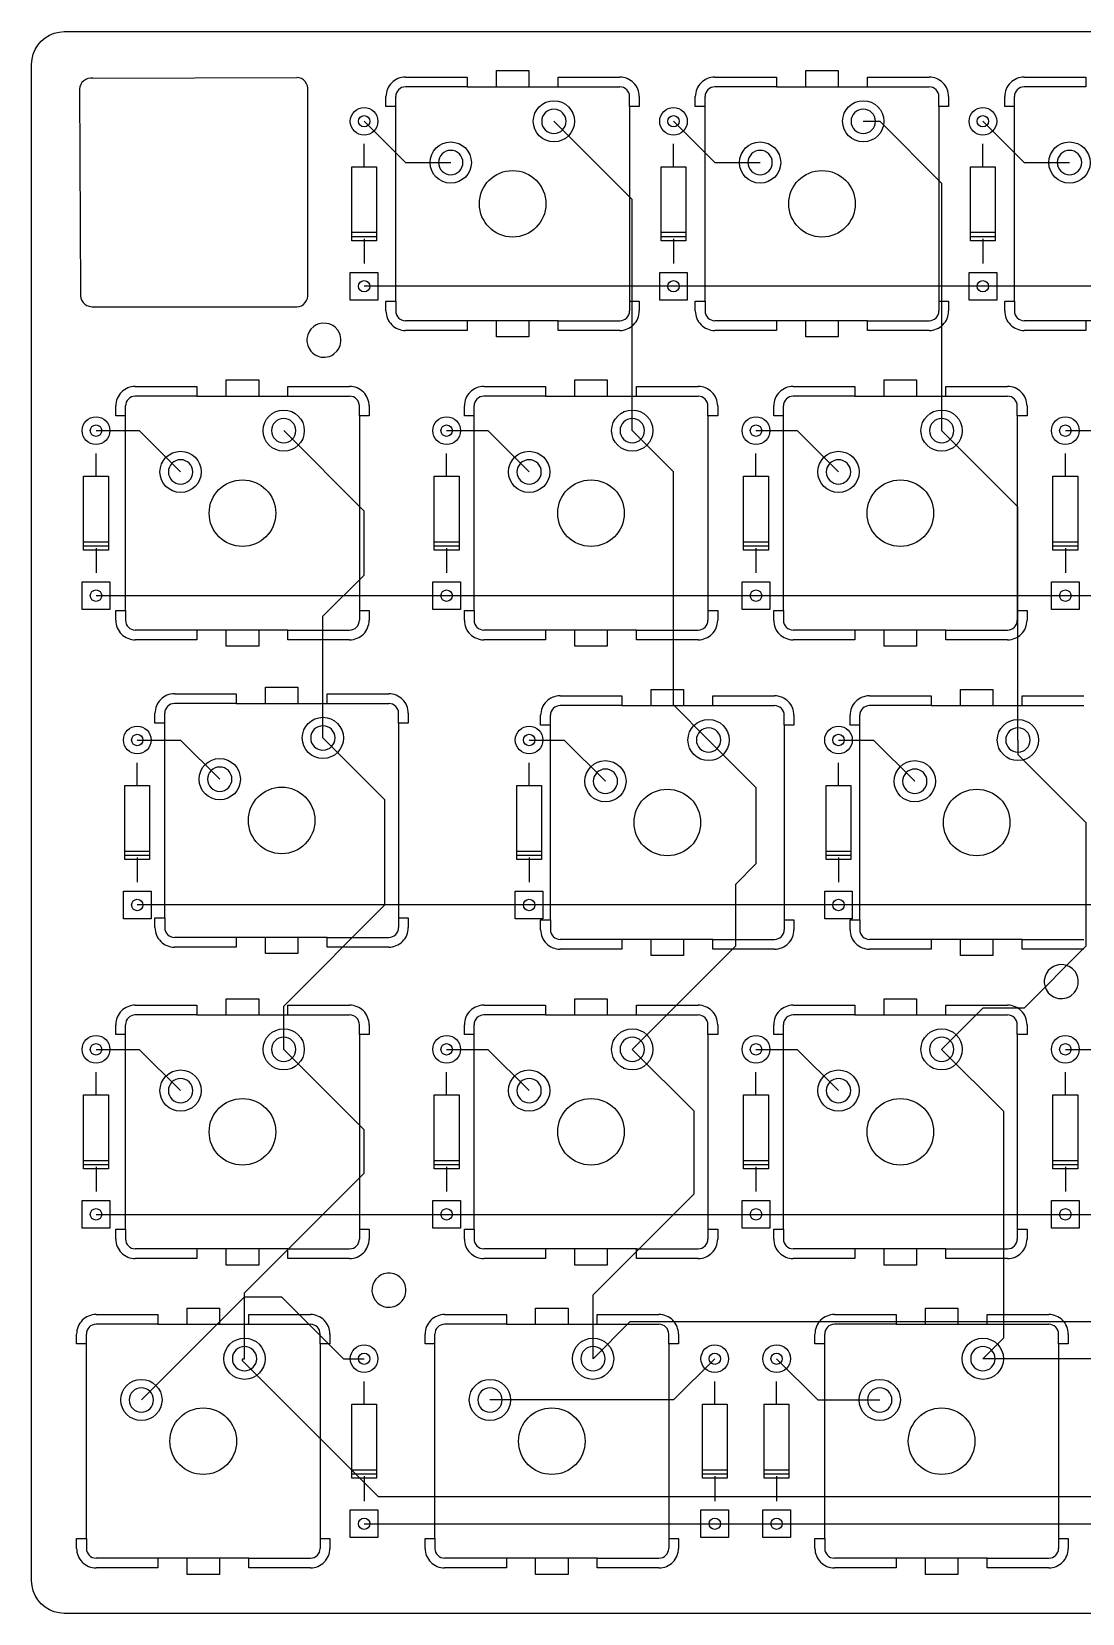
# Model space of a CAD drawing. Header units: millimetres. Extents: x 1 to 275, y 1 to 98.
# Drawn here: x 1.1 to 65.8, y 0.8 to 98.2 of the extents above; entities that cross this region are included whole.
import ezdxf

# ---------------------------------------------------------------- set-up
doc = ezdxf.new("R2010")
doc.units = ezdxf.units.MM

msp = doc.modelspace()

# ---------------------------------------------------------------- linework, layer by layer
for points in [[(272.73, 0.83), (3.116, 0.829), (2.803, 0.854), (2.498, 0.927), (2.208, 1.048), (1.941, 1.212), (1.701, 1.416), (1.497, 1.654), (1.333, 1.921), (1.213, 2.211), (1.14, 2.517), (1.115, 2.83), (1.117, 96.23), (1.14, 96.543), (1.213, 96.849), (1.333, 97.138), (1.497, 97.406), (1.701, 97.646), (1.941, 97.85), (2.208, 98.014), (2.498, 98.133), (2.803, 98.207), (3.116, 98.231), (272.73, 98.23)], [(27.934, 94.83), (29.734, 94.83), (29.734, 95.83), (31.734, 95.83), (31.734, 94.83), (33.534, 94.83), (33.534, 95.43), (37.334, 95.43)], [(46.984, 94.83), (48.784, 94.83), (48.784, 95.83), (50.784, 95.83), (50.784, 94.83), (52.584, 94.83), (52.584, 95.43), (56.384, 95.43)], [(4.058, 94.689), (4.13, 82.118)], [(4.882, 95.357), (17.446, 95.417)], [(18.122, 81.953), (18.113, 94.593)], [(24.134, 95.43), (27.934, 95.43), (27.934, 94.83), (24.134, 94.83)], [(29.734, 94.83), (31.734, 94.83)], [(33.534, 94.83), (37.334, 94.83)], [(43.184, 95.43), (46.984, 95.43), (46.984, 94.83), (43.184, 94.83)], [(48.784, 94.83), (50.784, 94.83)], [(52.584, 94.83), (56.384, 94.83)], [(62.234, 95.43), (66.034, 95.43), (66.034, 94.83), (62.234, 94.83)], [(23.534, 81.63), (23.534, 93.63), (22.934, 93.63), (22.934, 94.23)], [(23.534, 93.63), (23.534, 94.23)], [(38.534, 94.23), (38.534, 93.63), (37.934, 93.63), (37.934, 94.23)], [(37.934, 93.63), (37.934, 81.63), (38.534, 81.63), (38.534, 81.03)], [(42.584, 81.63), (42.584, 93.63), (41.984, 93.63), (41.984, 94.23)], [(42.584, 93.63), (42.584, 94.23)], [(57.584, 94.23), (57.584, 93.63), (56.984, 93.63), (56.984, 94.23)], [(56.984, 93.63), (56.984, 81.63), (57.584, 81.63), (57.584, 81.03)], [(61.634, 81.63), (61.634, 93.63), (61.034, 93.63), (61.034, 94.23)], [(61.634, 93.63), (61.634, 94.23)], [(21.59, 92.71), (24.13, 90.17), (26.924, 90.17)], [(38.1, 73.66), (38.1, 87.884), (33.274, 92.71)], [(40.64, 92.71), (43.18, 90.17), (45.974, 90.17)], [(52.324, 92.71), (53.34, 92.71), (57.15, 88.9), (57.15, 73.66)], [(59.69, 92.71), (62.23, 90.17), (65.024, 90.17)], [(21.59, 89.916), (21.59, 91.313)], [(40.64, 89.916), (40.64, 91.313)], [(59.69, 89.916), (59.69, 91.313)], [(20.828, 85.344), (20.828, 89.916)], [(20.828, 89.916), (22.352, 89.916)], [(22.352, 89.916), (22.352, 85.344)], [(39.878, 85.344), (39.878, 89.916)], [(39.878, 89.916), (41.402, 89.916)], [(41.402, 89.916), (41.402, 85.344)], [(58.928, 85.344), (58.928, 89.916)], [(58.928, 89.916), (60.452, 89.916)], [(60.452, 89.916), (60.452, 85.344)], [(22.352, 85.852), (20.828, 85.852)], [(41.402, 85.852), (39.878, 85.852)], [(60.452, 85.852), (58.928, 85.852)], [(22.352, 85.598), (20.828, 85.598)], [(21.59, 85.344), (20.828, 85.344)], [(21.59, 85.471), (21.59, 83.947)], [(22.352, 85.344), (21.59, 85.344)], [(41.402, 85.598), (39.878, 85.598)], [(40.64, 85.344), (39.878, 85.344)], [(40.64, 85.471), (40.64, 83.947)], [(41.402, 85.344), (40.64, 85.344)], [(60.452, 85.598), (58.928, 85.598)], [(59.69, 85.344), (58.928, 85.344)], [(59.69, 85.471), (59.69, 83.947)], [(60.452, 85.344), (59.69, 85.344)], [(135.89, 82.55), (132.273, 82.55), (21.59, 82.55)], [(4.851, 81.28), (17.299, 81.286)], [(22.934, 81.03), (22.934, 81.63), (23.534, 81.63), (23.534, 81.03)], [(37.934, 81.63), (37.934, 81.03)], [(41.984, 81.03), (41.984, 81.63), (42.584, 81.63), (42.584, 81.03)], [(56.984, 81.63), (56.984, 81.03)], [(61.034, 81.03), (61.034, 81.63), (61.634, 81.63), (61.634, 81.03)], [(33.534, 80.43), (31.734, 80.43), (31.734, 79.43), (29.734, 79.43), (29.734, 80.43), (27.934, 80.43), (27.934, 79.83), (24.134, 79.83)], [(27.934, 80.43), (24.134, 80.43)], [(31.734, 80.43), (29.734, 80.43)], [(37.334, 79.83), (33.534, 79.83), (33.534, 80.43), (37.334, 80.43)], [(52.584, 80.43), (50.784, 80.43), (50.784, 79.43), (48.784, 79.43), (48.784, 80.43), (46.984, 80.43), (46.984, 79.83), (43.184, 79.83)], [(46.984, 80.43), (43.184, 80.43)], [(50.784, 80.43), (48.784, 80.43)], [(56.384, 79.83), (52.584, 79.83), (52.584, 80.43), (56.384, 80.43)], [(71.634, 80.43), (69.834, 80.43), (69.834, 79.43), (67.834, 79.43), (67.834, 80.43), (66.034, 80.43), (66.034, 79.83), (62.234, 79.83)], [(66.034, 80.43), (62.234, 80.43)], [(7.497, 76.38), (11.297, 76.38), (11.297, 75.78), (7.497, 75.78)], [(11.297, 75.78), (13.097, 75.78), (13.097, 76.78), (15.097, 76.78), (15.097, 75.78), (16.897, 75.78), (16.897, 76.38), (20.697, 76.38)], [(28.96, 76.38), (32.76, 76.38), (32.76, 75.78), (28.96, 75.78)], [(32.76, 75.78), (34.56, 75.78), (34.56, 76.78), (36.56, 76.78), (36.56, 75.78), (38.36, 75.78), (38.36, 76.38), (42.16, 76.38)], [(48.01, 76.38), (51.81, 76.38), (51.81, 75.78), (48.01, 75.78)], [(51.81, 75.78), (53.61, 75.78), (53.61, 76.78), (55.61, 76.78), (55.61, 75.78), (57.41, 75.78), (57.41, 76.38), (61.21, 76.38)], [(6.897, 62.58), (6.897, 74.58), (6.297, 74.58), (6.297, 75.18)], [(6.897, 74.58), (6.897, 75.18)], [(13.097, 75.78), (15.097, 75.78)], [(16.897, 75.78), (20.697, 75.78)], [(21.897, 75.18), (21.897, 74.58), (21.297, 74.58), (21.297, 75.18)], [(28.36, 62.58), (28.36, 74.58), (27.76, 74.58), (27.76, 75.18)], [(28.36, 74.58), (28.36, 75.18)], [(34.56, 75.78), (36.56, 75.78)], [(38.36, 75.78), (42.16, 75.78)], [(43.36, 75.18), (43.36, 74.58), (42.76, 74.58), (42.76, 75.18)], [(47.41, 62.58), (47.41, 74.58), (46.81, 74.58), (46.81, 75.18)], [(47.41, 74.58), (47.41, 75.18)], [(53.61, 75.78), (55.61, 75.78)], [(57.41, 75.78), (61.21, 75.78)], [(62.41, 75.18), (62.41, 74.58), (61.81, 74.58), (61.81, 75.18)], [(21.297, 74.58), (21.297, 62.58), (21.897, 62.58), (21.897, 61.98)], [(42.76, 74.58), (42.76, 62.58), (43.36, 62.58), (43.36, 61.98)], [(61.81, 74.58), (61.81, 62.58), (62.41, 62.58), (62.41, 61.98)], [(5.08, 73.66), (7.747, 73.66), (10.287, 71.12)], [(19.05, 54.737), (19.05, 62.23), (21.59, 64.77), (21.59, 68.707), (16.637, 73.66)], [(26.67, 73.66), (29.21, 73.66), (31.75, 71.12)], [(38.1, 73.66), (40.64, 71.12)], [(45.72, 73.66), (48.26, 73.66), (50.8, 71.12)], [(61.849, 54.61), (61.849, 68.961), (57.15, 73.66)], [(64.77, 73.66), (67.31, 73.66), (69.85, 71.12)], [(5.08, 70.866), (5.08, 72.263)], [(26.67, 70.866), (26.67, 72.263)], [(45.72, 70.866), (45.72, 72.263)], [(64.77, 70.866), (64.77, 72.263)], [(42.799, 54.61), (40.64, 56.769), (40.64, 71.12)], [(4.318, 66.294), (4.318, 70.866)], [(4.318, 70.866), (5.842, 70.866)], [(5.842, 70.866), (5.842, 66.294)], [(25.908, 66.294), (25.908, 70.866)], [(25.908, 70.866), (27.432, 70.866)], [(27.432, 70.866), (27.432, 66.294)], [(44.958, 66.294), (44.958, 70.866)], [(44.958, 70.866), (46.482, 70.866)], [(46.482, 70.866), (46.482, 66.294)], [(64.008, 66.294), (64.008, 70.866)], [(64.008, 70.866), (65.532, 70.866)], [(65.532, 70.866), (65.532, 66.294)], [(5.842, 66.802), (4.318, 66.802)], [(5.842, 66.548), (4.318, 66.548)], [(5.08, 66.294), (4.318, 66.294)], [(5.08, 66.421), (5.08, 64.897)], [(5.842, 66.294), (5.08, 66.294)], [(27.432, 66.802), (25.908, 66.802)], [(27.432, 66.548), (25.908, 66.548)], [(26.67, 66.294), (25.908, 66.294)], [(26.67, 66.421), (26.67, 64.897)], [(27.432, 66.294), (26.67, 66.294)], [(46.482, 66.802), (44.958, 66.802)], [(46.482, 66.548), (44.958, 66.548)], [(45.72, 66.294), (44.958, 66.294)], [(45.72, 66.421), (45.72, 64.897)], [(46.482, 66.294), (45.72, 66.294)], [(65.532, 66.802), (64.008, 66.802)], [(65.532, 66.548), (64.008, 66.548)], [(64.77, 66.294), (64.008, 66.294)], [(64.77, 66.421), (64.77, 64.897)], [(65.532, 66.294), (64.77, 66.294)], [(5.08, 63.5), (64.77, 63.5)], [(64.77, 63.5), (80.899, 63.5), (83.82, 63.5), (85.09, 63.5), (86.36, 63.5), (102.87, 63.5)], [(6.297, 61.98), (6.297, 62.58), (6.897, 62.58), (6.897, 61.98)], [(21.297, 62.58), (21.297, 61.98)], [(27.76, 61.98), (27.76, 62.58), (28.36, 62.58), (28.36, 61.98)], [(42.76, 62.58), (42.76, 61.98)], [(46.81, 61.98), (46.81, 62.58), (47.41, 62.58), (47.41, 61.98)], [(61.81, 62.58), (61.81, 61.98)], [(16.897, 61.38), (15.097, 61.38), (15.097, 60.38), (13.097, 60.38), (13.097, 61.38), (11.297, 61.38), (11.297, 60.78), (7.497, 60.78)], [(11.297, 61.38), (7.497, 61.38)], [(15.097, 61.38), (13.097, 61.38)], [(20.697, 60.78), (16.897, 60.78), (16.897, 61.38), (20.697, 61.38)], [(38.36, 61.38), (36.56, 61.38), (36.56, 60.38), (34.56, 60.38), (34.56, 61.38), (32.76, 61.38), (32.76, 60.78), (28.96, 60.78)], [(32.76, 61.38), (28.96, 61.38)], [(36.56, 61.38), (34.56, 61.38)], [(42.16, 60.78), (38.36, 60.78), (38.36, 61.38), (42.16, 61.38)], [(57.41, 61.38), (55.61, 61.38), (55.61, 60.38), (53.61, 60.38), (53.61, 61.38), (51.81, 61.38), (51.81, 60.78), (48.01, 60.78)], [(51.81, 61.38), (48.01, 61.38)], [(55.61, 61.38), (53.61, 61.38)], [(61.21, 60.78), (57.41, 60.78), (57.41, 61.38), (61.21, 61.38)], [(13.71, 56.857), (15.51, 56.857), (15.51, 57.857), (17.51, 57.857), (17.51, 56.857), (19.31, 56.857), (19.31, 57.457), (23.11, 57.457)], [(37.459, 56.73), (39.259, 56.73), (39.259, 57.73), (41.259, 57.73), (41.259, 56.73), (43.059, 56.73), (43.059, 57.33), (46.859, 57.33)], [(56.509, 56.73), (58.309, 56.73), (58.309, 57.73), (60.309, 57.73), (60.309, 56.73), (62.109, 56.73), (62.109, 57.33), (65.909, 57.33)], [(9.91, 57.457), (13.71, 57.457), (13.71, 56.857), (9.91, 56.857)], [(15.51, 56.857), (17.51, 56.857)], [(19.31, 56.857), (23.11, 56.857)], [(33.659, 57.33), (37.459, 57.33), (37.459, 56.73), (33.659, 56.73)], [(39.259, 56.73), (41.259, 56.73)], [(43.059, 56.73), (46.859, 56.73)], [(52.709, 57.33), (56.509, 57.33), (56.509, 56.73), (52.709, 56.73)], [(58.309, 56.73), (60.309, 56.73)], [(62.109, 56.73), (65.909, 56.73)], [(9.31, 43.657), (9.31, 55.657), (8.71, 55.657), (8.71, 56.257)], [(9.31, 55.657), (9.31, 56.257)], [(24.31, 56.257), (24.31, 55.657), (23.71, 55.657), (23.71, 56.257)], [(23.71, 55.657), (23.71, 43.657), (24.31, 43.657), (24.31, 43.057)], [(33.059, 43.53), (33.059, 55.53), (32.459, 55.53), (32.459, 56.13)], [(33.059, 55.53), (33.059, 56.13)], [(48.059, 56.13), (48.059, 55.53), (47.459, 55.53), (47.459, 56.13)], [(47.459, 55.53), (47.459, 43.53), (48.059, 43.53), (48.059, 42.93)], [(52.109, 43.53), (52.109, 55.53), (51.509, 55.53), (51.509, 56.13)], [(52.109, 55.53), (52.109, 56.13)], [(7.62, 54.61), (10.287, 54.61), (12.7, 52.197)], [(16.637, 35.56), (16.637, 38.227), (22.86, 44.45), (22.86, 50.927), (19.05, 54.737)], [(31.75, 54.61), (33.909, 54.61), (36.449, 52.07)], [(42.799, 54.61), (45.72, 51.689), (45.72, 46.99), (44.45, 45.72), (44.45, 41.91), (40.64, 38.1), (38.1, 35.56)], [(50.8, 54.61), (52.959, 54.61), (55.499, 52.07)], [(61.849, 54.61), (61.849, 53.721), (66.04, 49.53), (66.04, 41.91), (62.23, 38.1), (59.69, 38.1), (57.15, 35.56)], [(7.62, 51.816), (7.62, 53.213)], [(31.75, 51.816), (31.75, 53.213)], [(50.8, 51.816), (50.8, 53.213)], [(6.858, 47.244), (6.858, 51.816)], [(6.858, 51.816), (8.382, 51.816)], [(8.382, 51.816), (8.382, 47.244)], [(30.988, 47.244), (30.988, 51.816)], [(30.988, 51.816), (32.512, 51.816)], [(32.512, 51.816), (32.512, 47.244)], [(50.038, 47.244), (50.038, 51.816)], [(50.038, 51.816), (51.562, 51.816)], [(51.562, 51.816), (51.562, 47.244)], [(8.382, 47.752), (6.858, 47.752)], [(32.512, 47.752), (30.988, 47.752)], [(51.562, 47.752), (50.038, 47.752)], [(8.382, 47.498), (6.858, 47.498)], [(7.62, 47.244), (6.858, 47.244)], [(7.62, 47.371), (7.62, 45.847)], [(8.382, 47.244), (7.62, 47.244)], [(32.512, 47.498), (30.988, 47.498)], [(31.75, 47.244), (30.988, 47.244)], [(31.75, 47.371), (31.75, 45.847)], [(32.512, 47.244), (31.75, 47.244)], [(51.562, 47.498), (50.038, 47.498)], [(50.8, 47.244), (50.038, 47.244)], [(50.8, 47.371), (50.8, 45.847)], [(51.562, 47.244), (50.8, 47.244)], [(248.92, 44.45), (7.62, 44.45)], [(8.71, 43.057), (8.71, 43.657), (9.31, 43.657), (9.31, 43.057)], [(23.71, 43.657), (23.71, 43.057)], [(32.459, 42.93), (32.459, 43.53), (33.059, 43.53), (33.059, 42.93)], [(47.459, 43.53), (47.459, 42.93)], [(51.509, 42.93), (51.509, 43.53), (52.109, 43.53), (52.109, 42.93)], [(19.31, 42.457), (17.51, 42.457), (17.51, 41.457), (15.51, 41.457), (15.51, 42.457), (13.71, 42.457), (13.71, 41.857), (9.91, 41.857)], [(13.71, 42.457), (9.91, 42.457)], [(17.51, 42.457), (15.51, 42.457)], [(23.11, 41.857), (19.31, 41.857), (19.31, 42.457), (23.11, 42.457)], [(43.059, 42.33), (41.259, 42.33), (41.259, 41.33), (39.259, 41.33), (39.259, 42.33), (37.459, 42.33), (37.459, 41.73), (33.659, 41.73)], [(37.459, 42.33), (33.659, 42.33)], [(41.259, 42.33), (39.259, 42.33)], [(46.859, 41.73), (43.059, 41.73), (43.059, 42.33), (46.859, 42.33)], [(62.109, 42.33), (60.309, 42.33), (60.309, 41.33), (58.309, 41.33), (58.309, 42.33), (56.509, 42.33), (56.509, 41.73), (52.709, 41.73)], [(56.509, 42.33), (52.709, 42.33)], [(60.309, 42.33), (58.309, 42.33)], [(65.909, 41.73), (62.109, 41.73), (62.109, 42.33), (65.909, 42.33)], [(7.497, 38.28), (11.297, 38.28), (11.297, 37.68), (7.497, 37.68)], [(11.297, 37.68), (13.097, 37.68), (13.097, 38.68), (15.097, 38.68), (15.097, 37.68), (16.897, 37.68), (16.897, 38.28), (20.697, 38.28)], [(28.96, 38.28), (32.76, 38.28), (32.76, 37.68), (28.96, 37.68)], [(32.76, 37.68), (34.56, 37.68), (34.56, 38.68), (36.56, 38.68), (36.56, 37.68), (38.36, 37.68), (38.36, 38.28), (42.16, 38.28)], [(48.01, 38.28), (51.81, 38.28), (51.81, 37.68), (48.01, 37.68)], [(51.81, 37.68), (53.61, 37.68), (53.61, 38.68), (55.61, 38.68), (55.61, 37.68), (57.41, 37.68), (57.41, 38.28), (61.21, 38.28)], [(6.897, 24.48), (6.897, 36.48), (6.297, 36.48), (6.297, 37.08)], [(6.897, 36.48), (6.897, 37.08)], [(13.097, 37.68), (15.097, 37.68)], [(16.897, 37.68), (20.697, 37.68)], [(21.897, 37.08), (21.897, 36.48), (21.297, 36.48), (21.297, 37.08)], [(28.36, 24.48), (28.36, 36.48), (27.76, 36.48), (27.76, 37.08)], [(28.36, 36.48), (28.36, 37.08)], [(34.56, 37.68), (36.56, 37.68)], [(38.36, 37.68), (42.16, 37.68)], [(43.36, 37.08), (43.36, 36.48), (42.76, 36.48), (42.76, 37.08)], [(47.41, 24.48), (47.41, 36.48), (46.81, 36.48), (46.81, 37.08)], [(47.41, 36.48), (47.41, 37.08)], [(53.61, 37.68), (55.61, 37.68)], [(57.41, 37.68), (61.21, 37.68)], [(62.41, 37.08), (62.41, 36.48), (61.81, 36.48), (61.81, 37.08)], [(21.297, 36.48), (21.297, 24.48), (21.897, 24.48), (21.897, 23.88)], [(42.76, 36.48), (42.76, 24.48), (43.36, 24.48), (43.36, 23.88)], [(61.81, 36.48), (61.81, 24.48), (62.41, 24.48), (62.41, 23.88)], [(5.08, 35.56), (7.747, 35.56), (10.287, 33.02)], [(14.224, 16.51), (14.224, 20.574), (21.59, 27.94), (21.59, 30.607), (16.637, 35.56)], [(26.67, 35.56), (29.21, 35.56), (31.75, 33.02)], [(35.687, 16.51), (35.687, 20.447), (41.91, 26.67), (41.91, 31.75), (38.1, 35.56)], [(45.72, 35.56), (48.26, 35.56), (50.8, 33.02)], [(57.15, 35.56), (60.96, 31.75), (60.96, 17.78), (59.69, 16.51)], [(64.77, 35.56), (67.31, 35.56), (69.85, 33.02)], [(5.08, 32.766), (5.08, 34.163)], [(26.67, 32.766), (26.67, 34.163)], [(45.72, 32.766), (45.72, 34.163)], [(64.77, 32.766), (64.77, 34.163)], [(4.318, 28.194), (4.318, 32.766)], [(4.318, 32.766), (5.842, 32.766)], [(5.842, 32.766), (5.842, 28.194)], [(25.908, 28.194), (25.908, 32.766)], [(25.908, 32.766), (27.432, 32.766)], [(27.432, 32.766), (27.432, 28.194)], [(44.958, 28.194), (44.958, 32.766)], [(44.958, 32.766), (46.482, 32.766)], [(46.482, 32.766), (46.482, 28.194)], [(64.008, 28.194), (64.008, 32.766)], [(64.008, 32.766), (65.532, 32.766)], [(65.532, 32.766), (65.532, 28.194)], [(5.842, 28.702), (4.318, 28.702)], [(5.842, 28.448), (4.318, 28.448)], [(5.08, 28.321), (5.08, 26.797)], [(27.432, 28.702), (25.908, 28.702)], [(27.432, 28.448), (25.908, 28.448)], [(26.67, 28.321), (26.67, 26.797)], [(46.482, 28.702), (44.958, 28.702)], [(46.482, 28.448), (44.958, 28.448)], [(45.72, 28.321), (45.72, 26.797)], [(65.532, 28.702), (64.008, 28.702)], [(65.532, 28.448), (64.008, 28.448)], [(64.77, 28.321), (64.77, 26.797)], [(5.08, 28.194), (4.318, 28.194)], [(5.842, 28.194), (5.08, 28.194)], [(26.67, 28.194), (25.908, 28.194)], [(27.432, 28.194), (26.67, 28.194)], [(45.72, 28.194), (44.958, 28.194)], [(46.482, 28.194), (45.72, 28.194)], [(64.77, 28.194), (64.008, 28.194)], [(65.532, 28.194), (64.77, 28.194)], [(5.08, 25.4), (255.27, 25.4)], [(6.297, 23.88), (6.297, 24.48), (6.897, 24.48), (6.897, 23.88)], [(21.297, 24.48), (21.297, 23.88)], [(27.76, 23.88), (27.76, 24.48), (28.36, 24.48), (28.36, 23.88)], [(42.76, 24.48), (42.76, 23.88)], [(46.81, 23.88), (46.81, 24.48), (47.41, 24.48), (47.41, 23.88)], [(61.81, 24.48), (61.81, 23.88)], [(16.897, 23.28), (15.097, 23.28), (15.097, 22.28), (13.097, 22.28), (13.097, 23.28), (11.297, 23.28), (11.297, 22.68), (7.497, 22.68)], [(11.297, 23.28), (7.497, 23.28)], [(15.097, 23.28), (13.097, 23.28)], [(20.697, 22.68), (16.897, 22.68), (16.897, 23.28), (20.697, 23.28)], [(38.36, 23.28), (36.56, 23.28), (36.56, 22.28), (34.56, 22.28), (34.56, 23.28), (32.76, 23.28), (32.76, 22.68), (28.96, 22.68)], [(32.76, 23.28), (28.96, 23.28)], [(36.56, 23.28), (34.56, 23.28)], [(42.16, 22.68), (38.36, 22.68), (38.36, 23.28), (42.16, 23.28)], [(57.41, 23.28), (55.61, 23.28), (55.61, 22.28), (53.61, 22.28), (53.61, 23.28), (51.81, 23.28), (51.81, 22.68), (48.01, 22.68)], [(51.81, 23.28), (48.01, 23.28)], [(55.61, 23.28), (53.61, 23.28)], [(61.21, 22.68), (57.41, 22.68), (57.41, 23.28), (61.21, 23.28)], [(7.874, 13.97), (14.224, 20.32), (16.51, 20.32), (20.32, 16.51), (21.59, 16.51)], [(8.884, 18.63), (10.684, 18.63), (10.684, 19.63), (12.684, 19.63), (12.684, 18.63), (14.484, 18.63), (14.484, 19.23), (18.284, 19.23)], [(30.347, 18.63), (32.147, 18.63), (32.147, 19.63), (34.147, 19.63), (34.147, 18.63), (35.947, 18.63), (35.947, 19.23), (39.747, 19.23)], [(54.35, 18.63), (56.15, 18.63), (56.15, 19.63), (58.15, 19.63), (58.15, 18.63), (59.95, 18.63), (59.95, 19.23), (63.75, 19.23)], [(92.98, 16.78), (95.25, 14.51), (95.25, 11.43), (93.98, 10.16), (86.36, 10.16), (76.2, 20.32), (71.12, 20.32), (67.31, 16.51), (59.69, 16.51)], [(5.084, 19.23), (8.884, 19.23), (8.884, 18.63), (5.084, 18.63)], [(10.684, 18.63), (12.684, 18.63)], [(14.484, 18.63), (18.284, 18.63)], [(26.547, 19.23), (30.347, 19.23), (30.347, 18.63), (26.547, 18.63)], [(32.147, 18.63), (34.147, 18.63)], [(90.98, 18.78), (37.957, 18.78), (35.687, 16.51)], [(35.947, 18.63), (39.747, 18.63)], [(50.55, 19.23), (54.35, 19.23), (54.35, 18.63), (50.55, 18.63)], [(56.15, 18.63), (58.15, 18.63)], [(59.95, 18.63), (63.75, 18.63)], [(4.484, 5.43), (4.484, 17.43), (3.884, 17.43), (3.884, 18.03)], [(4.484, 17.43), (4.484, 18.03)], [(19.484, 18.03), (19.484, 17.43), (18.884, 17.43), (18.884, 18.03)], [(25.947, 5.43), (25.947, 17.43), (25.347, 17.43), (25.347, 18.03)], [(25.947, 17.43), (25.947, 18.03)], [(40.947, 18.03), (40.947, 17.43), (40.347, 17.43), (40.347, 18.03)], [(49.95, 5.43), (49.95, 17.43), (49.35, 17.43), (49.35, 18.03)], [(49.95, 17.43), (49.95, 18.03)], [(64.95, 18.03), (64.95, 17.43), (64.35, 17.43), (64.35, 18.03)], [(90.98, 16.779), (82.202, 8.001), (22.479, 8.001), (14.097, 16.383), (14.097, 16.51), (14.224, 16.51)], [(18.884, 17.43), (18.884, 5.43), (19.484, 5.43), (19.484, 4.83)], [(40.347, 17.43), (40.347, 5.43), (40.947, 5.43), (40.947, 4.83)], [(64.35, 17.43), (64.35, 5.43), (64.95, 5.43), (64.95, 4.83)], [(43.18, 16.51), (40.64, 13.97), (29.337, 13.97)], [(46.99, 16.51), (49.53, 13.97), (53.34, 13.97)], [(21.59, 13.716), (21.59, 15.113)], [(43.18, 13.716), (43.18, 15.113)], [(46.99, 13.716), (46.99, 15.113)], [(20.828, 9.144), (20.828, 13.716)], [(20.828, 13.716), (22.352, 13.716)], [(22.352, 13.716), (22.352, 9.144)], [(42.418, 9.144), (42.418, 13.716)], [(42.418, 13.716), (43.942, 13.716)], [(43.942, 13.716), (43.942, 9.144)], [(46.228, 9.144), (46.228, 13.716)], [(46.228, 13.716), (47.752, 13.716)], [(47.752, 13.716), (47.752, 9.144)], [(22.352, 9.652), (20.828, 9.652)], [(22.352, 9.398), (20.828, 9.398)], [(21.59, 9.144), (20.828, 9.144)], [(21.59, 9.271), (21.59, 7.747)], [(22.352, 9.144), (21.59, 9.144)], [(43.942, 9.652), (42.418, 9.652)], [(43.942, 9.398), (42.418, 9.398)], [(43.18, 9.144), (42.418, 9.144)], [(43.18, 9.271), (43.18, 7.747)], [(43.942, 9.144), (43.18, 9.144)], [(47.752, 9.652), (46.228, 9.652)], [(47.752, 9.398), (46.228, 9.398)], [(46.99, 9.144), (46.228, 9.144)], [(46.99, 9.271), (46.99, 7.747)], [(47.752, 9.144), (46.99, 9.144)], [(21.59, 6.35), (255.27, 6.35)], [(3.884, 4.83), (3.884, 5.43), (4.484, 5.43), (4.484, 4.83)], [(18.884, 5.43), (18.884, 4.83)], [(25.347, 4.83), (25.347, 5.43), (25.947, 5.43), (25.947, 4.83)], [(40.347, 5.43), (40.347, 4.83)], [(49.35, 4.83), (49.35, 5.43), (49.95, 5.43), (49.95, 4.83)], [(64.35, 5.43), (64.35, 4.83)], [(14.484, 4.23), (12.684, 4.23), (12.684, 3.23), (10.684, 3.23), (10.684, 4.23), (8.884, 4.23), (8.884, 3.63), (5.084, 3.63)], [(8.884, 4.23), (5.084, 4.23)], [(12.684, 4.23), (10.684, 4.23)], [(18.284, 3.63), (14.484, 3.63), (14.484, 4.23), (18.284, 4.23)], [(35.947, 4.23), (34.147, 4.23), (34.147, 3.23), (32.147, 3.23), (32.147, 4.23), (30.347, 4.23), (30.347, 3.63), (26.547, 3.63)], [(30.347, 4.23), (26.547, 4.23)], [(34.147, 4.23), (32.147, 4.23)], [(39.747, 3.63), (35.947, 3.63), (35.947, 4.23), (39.747, 4.23)], [(59.95, 4.23), (58.15, 4.23), (58.15, 3.23), (56.15, 3.23), (56.15, 4.23), (54.35, 4.23), (54.35, 3.63), (50.55, 3.63)], [(54.35, 4.23), (50.55, 4.23)], [(58.15, 4.23), (56.15, 4.23)], [(63.75, 3.63), (59.95, 3.63), (59.95, 4.23), (63.75, 4.23)]]:
    msp.add_lwpolyline(points)
for points in [[(33.274, 93.46), (33.274, 93.46)], [(52.324, 93.46), (52.324, 93.46)], [(33.274, 91.96), (33.274, 91.96)], [(52.324, 91.96), (52.324, 91.96)], [(26.924, 90.92), (26.924, 90.92)], [(45.974, 90.92), (45.974, 90.92)], [(65.024, 90.92), (65.024, 90.92)], [(26.924, 89.42), (26.924, 89.42)], [(45.974, 89.42), (45.974, 89.42)], [(65.024, 89.42), (65.024, 89.42)], [(22.44, 83.4), (22.44, 81.7), (20.74, 81.7), (20.74, 83.4)], [(41.49, 83.4), (41.49, 81.7), (39.79, 81.7), (39.79, 83.4)], [(60.54, 83.4), (60.54, 81.7), (58.84, 81.7), (58.84, 83.4)], [(19.034, 80.277), (18.791, 80.229), (18.64, 80.167), (18.498, 80.08), (18.317, 79.911), (18.221, 79.779), (18.118, 79.555), (18.069, 79.314), (18.069, 79.148), (18.118, 78.906), (18.181, 78.754), (18.317, 78.549), (18.434, 78.432), (18.567, 78.335), (18.791, 78.232), (18.951, 78.193), (19.198, 78.184), (19.44, 78.232), (19.592, 78.295), (19.734, 78.381), (19.915, 78.549), (20.011, 78.682), (20.114, 78.906), (20.162, 79.148), (20.162, 79.314), (20.114, 79.555), (20.051, 79.708), (19.966, 79.848), (19.797, 80.029), (19.664, 80.127), (19.44, 80.229), (19.281, 80.268), (19.034, 80.277)], [(16.637, 74.41), (16.637, 74.41)], [(38.1, 74.41), (38.1, 74.41)], [(57.15, 74.41), (57.15, 74.41)], [(16.637, 72.91), (16.637, 72.91)], [(38.1, 72.91), (38.1, 72.91)], [(57.15, 72.91), (57.15, 72.91)], [(10.287, 71.87), (10.287, 71.87)], [(31.75, 71.87), (31.75, 71.87)], [(50.8, 71.87), (50.8, 71.87)], [(10.287, 70.37), (10.287, 70.37)], [(31.75, 70.37), (31.75, 70.37)], [(50.8, 70.37), (50.8, 70.37)], [(5.93, 64.35), (5.93, 62.65), (4.23, 62.65), (4.23, 64.35)], [(27.52, 64.35), (27.52, 62.65), (25.82, 62.65), (25.82, 64.35)], [(46.57, 64.35), (46.57, 62.65), (44.87, 62.65), (44.87, 64.35)], [(65.62, 64.35), (65.62, 62.65), (63.92, 62.65), (63.92, 64.35)], [(19.05, 55.487), (19.05, 55.487)], [(42.799, 55.36), (42.799, 55.36)], [(61.849, 55.36), (61.849, 55.36)], [(19.05, 53.987), (19.05, 53.987)], [(42.799, 53.86), (42.799, 53.86)], [(61.849, 53.86), (61.849, 53.86)], [(12.7, 52.947), (12.7, 52.947)], [(36.449, 52.82), (36.449, 52.82)], [(55.499, 52.82), (55.499, 52.82)], [(12.7, 51.447), (12.7, 51.447)], [(36.449, 51.32), (36.449, 51.32)], [(55.499, 51.32), (55.499, 51.32)], [(8.47, 45.3), (8.47, 43.6), (6.77, 43.6), (6.77, 45.3)], [(32.6, 45.3), (32.6, 43.6), (30.9, 43.6), (30.9, 45.3)], [(51.65, 45.3), (51.65, 43.6), (49.95, 43.6), (49.95, 45.3)], [(64.436, 40.777), (64.195, 40.73), (64.042, 40.666), (63.837, 40.529), (63.721, 40.411), (63.583, 40.207), (63.52, 40.055), (63.473, 39.813), (63.473, 39.648), (63.52, 39.406), (63.583, 39.254), (63.721, 39.049), (63.837, 38.933), (64.042, 38.795), (64.195, 38.732), (64.355, 38.693), (64.602, 38.685), (64.843, 38.732), (64.997, 38.795), (65.136, 38.881), (65.317, 39.049), (65.415, 39.182), (65.518, 39.406), (65.557, 39.567), (65.566, 39.813), (65.54, 39.976), (65.455, 40.207), (65.368, 40.348), (65.201, 40.529), (64.997, 40.666), (64.843, 40.73), (64.683, 40.768), (64.436, 40.777)], [(16.637, 36.31), (16.637, 36.31)], [(38.1, 36.31), (38.1, 36.31)], [(57.15, 36.31), (57.15, 36.31)], [(16.637, 34.81), (16.637, 34.81)], [(38.1, 34.81), (38.1, 34.81)], [(57.15, 34.81), (57.15, 34.81)], [(10.287, 33.77), (10.287, 33.77)], [(31.75, 33.77), (31.75, 33.77)], [(50.8, 33.77), (50.8, 33.77)], [(10.287, 32.27), (10.287, 32.27)], [(31.75, 32.27), (31.75, 32.27)], [(50.8, 32.27), (50.8, 32.27)], [(5.93, 26.25), (5.93, 24.55), (4.23, 24.55), (4.23, 26.25)], [(27.52, 26.25), (27.52, 24.55), (25.82, 24.55), (25.82, 26.25)], [(46.57, 26.25), (46.57, 24.55), (44.87, 24.55), (44.87, 26.25)], [(65.62, 26.25), (65.62, 24.55), (63.92, 24.55), (63.92, 26.25)], [(23.033, 21.778), (22.792, 21.729), (22.639, 21.666), (22.498, 21.581), (22.318, 21.412), (22.22, 21.279), (22.118, 21.056), (22.078, 20.896), (22.07, 20.648), (22.096, 20.485), (22.18, 20.254), (22.267, 20.113), (22.435, 19.932), (22.567, 19.835), (22.792, 19.733), (22.952, 19.693), (23.198, 19.684), (23.441, 19.733), (23.592, 19.795), (23.798, 19.932), (23.915, 20.05), (24.011, 20.182), (24.115, 20.407), (24.163, 20.648), (24.163, 20.813), (24.115, 21.056), (24.051, 21.207), (23.966, 21.348), (23.798, 21.53), (23.664, 21.626), (23.441, 21.729), (23.198, 21.778), (23.033, 21.778)], [(14.224, 17.26), (14.224, 17.26)], [(35.687, 17.26), (35.687, 17.26)], [(59.69, 17.26), (59.69, 17.26)], [(14.224, 15.76), (14.224, 15.76)], [(35.687, 15.76), (35.687, 15.76)], [(59.69, 15.76), (59.69, 15.76)], [(7.874, 14.72), (7.874, 14.72)], [(29.337, 14.72), (29.337, 14.72)], [(53.34, 14.72), (53.34, 14.72)], [(7.874, 13.22), (7.874, 13.22)], [(29.337, 13.22), (29.337, 13.22)], [(53.34, 13.22), (53.34, 13.22)], [(22.44, 7.2), (22.44, 5.5), (20.74, 5.5), (20.74, 7.2)], [(44.03, 7.2), (44.03, 5.5), (42.33, 5.5), (42.33, 7.2)], [(47.84, 7.2), (47.84, 5.5), (46.14, 5.5), (46.14, 7.2)]]:
    msp.add_lwpolyline(points, close=True)
for centre, radius in [((21.59, 92.71), 0.85), ((33.274, 92.71), 1.27), ((40.64, 92.71), 0.85), ((52.324, 92.71), 1.27), ((59.69, 92.71), 0.85), ((21.59, 92.71), 0.351), ((40.64, 92.71), 0.351), ((59.69, 92.71), 0.351), ((26.924, 90.17), 1.27), ((45.974, 90.17), 1.27), ((65.024, 90.17), 1.27), ((30.734, 87.63), 2.05), ((49.784, 87.63), 2.05), ((21.59, 82.55), 0.351), ((40.64, 82.55), 0.351), ((59.69, 82.55), 0.351), ((5.08, 73.66), 0.85), ((16.637, 73.66), 1.27), ((26.67, 73.66), 0.85), ((38.1, 73.66), 1.27), ((45.72, 73.66), 0.85), ((57.15, 73.66), 1.27), ((64.77, 73.66), 0.85), ((5.08, 73.66), 0.351), ((26.67, 73.66), 0.351), ((45.72, 73.66), 0.351), ((64.77, 73.66), 0.351), ((10.287, 71.12), 1.27), ((31.75, 71.12), 1.27), ((50.8, 71.12), 1.27), ((14.097, 68.58), 2.05), ((35.56, 68.58), 2.05), ((54.61, 68.58), 2.05), ((5.08, 63.5), 0.351), ((26.67, 63.5), 0.351), ((45.72, 63.5), 0.351), ((64.77, 63.5), 0.351), ((19.05, 54.737), 1.27), ((42.799, 54.61), 1.27), ((61.849, 54.61), 1.27), ((7.62, 54.61), 0.85), ((7.62, 54.61), 0.351), ((31.75, 54.61), 0.85), ((31.75, 54.61), 0.351), ((50.8, 54.61), 0.85), ((50.8, 54.61), 0.351), ((12.7, 52.197), 1.27), ((36.449, 52.07), 1.27), ((55.499, 52.07), 1.27), ((16.51, 49.657), 2.05), ((40.259, 49.53), 2.05), ((59.309, 49.53), 2.05), ((7.62, 44.45), 0.351), ((31.75, 44.45), 0.351), ((50.8, 44.45), 0.351), ((5.08, 35.56), 0.85), ((16.637, 35.56), 1.27), ((26.67, 35.56), 0.85), ((38.1, 35.56), 1.27), ((45.72, 35.56), 0.85), ((57.15, 35.56), 1.27), ((64.77, 35.56), 0.85), ((5.08, 35.56), 0.351), ((26.67, 35.56), 0.351), ((45.72, 35.56), 0.351), ((64.77, 35.56), 0.351), ((10.287, 33.02), 1.27), ((31.75, 33.02), 1.27), ((50.8, 33.02), 1.27), ((14.097, 30.48), 2.05), ((35.56, 30.48), 2.05), ((54.61, 30.48), 2.05), ((5.08, 25.4), 0.351), ((26.67, 25.4), 0.351), ((45.72, 25.4), 0.351), ((64.77, 25.4), 0.351), ((14.224, 16.51), 1.27), ((35.687, 16.51), 1.27), ((59.69, 16.51), 1.27), ((21.59, 16.51), 0.85), ((21.59, 16.51), 0.351), ((43.18, 16.51), 0.85), ((43.18, 16.51), 0.351), ((46.99, 16.51), 0.85), ((46.99, 16.51), 0.351), ((7.874, 13.97), 1.27), ((29.337, 13.97), 1.27), ((53.34, 13.97), 1.27), ((11.684, 11.43), 2.05), ((33.147, 11.43), 2.05), ((57.15, 11.43), 2.05), ((21.59, 6.35), 0.351), ((43.18, 6.35), 0.351), ((46.99, 6.35), 0.351)]:
    msp.add_circle(centre, radius)
for centre, radius, start, end in [((4.773, 94.649), 0.716, 81.25315, 176.75953), ((17.406, 94.702), 0.716, 351.25315, 86.75953), ((24.134, 94.23), 1.2, 90, 180.01213), ((24.134, 94.23), 0.6, 90, 180), ((37.334, 94.23), 1.2, 359.98787, 90), ((37.334, 94.23), 0.6, 0, 90), ((43.184, 94.23), 1.2, 90, 180.01213), ((43.184, 94.23), 0.6, 90, 180), ((56.384, 94.23), 1.2, 359.98787, 90), ((56.384, 94.23), 0.6, 0, 90), ((62.234, 94.23), 1.2, 90, 180.01213), ((62.234, 94.23), 0.6, 90, 180), ((33.274, 92.71), 0.75, 90, 270), ((33.274, 92.71), 0.75, 270, 90), ((52.324, 92.71), 0.75, 90, 270), ((52.324, 92.71), 0.75, 270, 90), ((26.924, 90.17), 0.75, 90, 270), ((26.924, 90.17), 0.75, 270, 90), ((45.974, 90.17), 0.75, 90, 270), ((45.974, 90.17), 0.75, 270, 90), ((65.024, 90.17), 0.75, 90, 270), ((65.024, 90.17), 0.75, 270, 90), ((4.837, 82.009), 0.716, 171.25315, 266.75953), ((17.408, 81.993), 0.716, 261.25315, 356.75953), ((24.134, 81.03), 1.2, 179.98787, 270), ((24.134, 81.03), 0.6, 180, 270), ((37.334, 81.03), 1.2, 270, 0.01213), ((37.334, 81.03), 0.6, 270, 0), ((43.184, 81.03), 1.2, 179.98787, 270), ((43.184, 81.03), 0.6, 180, 270), ((56.384, 81.03), 1.2, 270, 0.01213), ((56.384, 81.03), 0.6, 270, 0), ((62.234, 81.03), 1.2, 179.98787, 270), ((62.234, 81.03), 0.6, 180, 270), ((7.497, 75.18), 1.2, 90, 180.01213), ((20.697, 75.18), 1.2, 359.98787, 90), ((28.96, 75.18), 1.2, 90, 180.01213), ((42.16, 75.18), 1.2, 359.98787, 90), ((48.01, 75.18), 1.2, 90, 180.01213), ((61.21, 75.18), 1.2, 359.98787, 90), ((7.497, 75.18), 0.6, 90, 180), ((20.697, 75.18), 0.6, 0, 90), ((28.96, 75.18), 0.6, 90, 180), ((42.16, 75.18), 0.6, 0, 90), ((48.01, 75.18), 0.6, 90, 180), ((61.21, 75.18), 0.6, 0, 90), ((16.637, 73.66), 0.75, 90, 270), ((16.637, 73.66), 0.75, 270, 90), ((38.1, 73.66), 0.75, 90, 270), ((38.1, 73.66), 0.75, 270, 90), ((57.15, 73.66), 0.75, 90, 270), ((57.15, 73.66), 0.75, 270, 90), ((10.287, 71.12), 0.75, 90, 270), ((10.287, 71.12), 0.75, 270, 90), ((31.75, 71.12), 0.75, 90, 270), ((31.75, 71.12), 0.75, 270, 90), ((50.8, 71.12), 0.75, 90, 270), ((50.8, 71.12), 0.75, 270, 90), ((7.497, 61.98), 1.2, 179.98787, 270), ((7.497, 61.98), 0.6, 180, 270), ((20.697, 61.98), 1.2, 270, 0.01213), ((20.697, 61.98), 0.6, 270, 0), ((28.96, 61.98), 1.2, 179.98787, 270), ((28.96, 61.98), 0.6, 180, 270), ((42.16, 61.98), 1.2, 270, 0.01213), ((42.16, 61.98), 0.6, 270, 0), ((48.01, 61.98), 1.2, 179.98787, 270), ((48.01, 61.98), 0.6, 180, 270), ((61.21, 61.98), 1.2, 270, 0.01213), ((61.21, 61.98), 0.6, 270, 0), ((9.91, 56.257), 1.2, 90, 180.01213), ((9.91, 56.257), 0.6, 90, 180), ((23.11, 56.257), 1.2, 359.98787, 90), ((23.11, 56.257), 0.6, 0, 90), ((33.659, 56.13), 1.2, 90, 180.01213), ((33.659, 56.13), 0.6, 90, 180), ((46.859, 56.13), 1.2, 359.98787, 90), ((46.859, 56.13), 0.6, 0, 90), ((52.709, 56.13), 1.2, 90, 180.01213), ((52.709, 56.13), 0.6, 90, 180), ((19.05, 54.737), 0.75, 90, 270), ((19.05, 54.737), 0.75, 270, 90), ((42.799, 54.61), 0.75, 90, 270), ((42.799, 54.61), 0.75, 270, 90), ((61.849, 54.61), 0.75, 90, 270), ((61.849, 54.61), 0.75, 270, 90), ((12.7, 52.197), 0.75, 90, 270), ((12.7, 52.197), 0.75, 270, 90), ((36.449, 52.07), 0.75, 90, 270), ((36.449, 52.07), 0.75, 270, 90), ((55.499, 52.07), 0.75, 90, 270), ((55.499, 52.07), 0.75, 270, 90), ((9.91, 43.057), 1.2, 179.98787, 270), ((9.91, 43.057), 0.6, 180, 270), ((23.11, 43.057), 1.2, 270, 0.01213), ((23.11, 43.057), 0.6, 270, 0), ((33.659, 42.93), 1.2, 179.98787, 270), ((33.659, 42.93), 0.6, 180, 270), ((46.859, 42.93), 1.2, 270, 0.01213), ((46.859, 42.93), 0.6, 270, 0), ((52.709, 42.93), 1.2, 179.98787, 270), ((52.709, 42.93), 0.6, 180, 270), ((7.497, 37.08), 1.2, 90, 180.01213), ((20.697, 37.08), 1.2, 359.98787, 90), ((28.96, 37.08), 1.2, 90, 180.01213), ((42.16, 37.08), 1.2, 359.98787, 90), ((48.01, 37.08), 1.2, 90, 180.01213), ((61.21, 37.08), 1.2, 359.98787, 90), ((7.497, 37.08), 0.6, 90, 180), ((20.697, 37.08), 0.6, 0, 90), ((28.96, 37.08), 0.6, 90, 180), ((42.16, 37.08), 0.6, 0, 90), ((48.01, 37.08), 0.6, 90, 180), ((61.21, 37.08), 0.6, 0, 90), ((16.637, 35.56), 0.75, 90, 270), ((16.637, 35.56), 0.75, 270, 90), ((38.1, 35.56), 0.75, 90, 270), ((38.1, 35.56), 0.75, 270, 90), ((57.15, 35.56), 0.75, 90, 270), ((57.15, 35.56), 0.75, 270, 90), ((10.287, 33.02), 0.75, 90, 270), ((10.287, 33.02), 0.75, 270, 90), ((31.75, 33.02), 0.75, 90, 270), ((31.75, 33.02), 0.75, 270, 90), ((50.8, 33.02), 0.75, 90, 270), ((50.8, 33.02), 0.75, 270, 90), ((7.497, 23.88), 1.2, 179.98787, 270), ((7.497, 23.88), 0.6, 180, 270), ((20.697, 23.88), 1.2, 270, 0.01213), ((20.697, 23.88), 0.6, 270, 0), ((28.96, 23.88), 1.2, 179.98787, 270), ((28.96, 23.88), 0.6, 180, 270), ((42.16, 23.88), 1.2, 270, 0.01213), ((42.16, 23.88), 0.6, 270, 0), ((48.01, 23.88), 1.2, 179.98787, 270), ((48.01, 23.88), 0.6, 180, 270), ((61.21, 23.88), 1.2, 270, 0.01213), ((61.21, 23.88), 0.6, 270, 0), ((5.084, 18.03), 1.2, 90, 180.01213), ((5.084, 18.03), 0.6, 90, 180), ((18.284, 18.03), 1.2, 359.98787, 90), ((18.284, 18.03), 0.6, 0, 90), ((26.547, 18.03), 1.2, 90, 180.01213), ((26.547, 18.03), 0.6, 90, 180), ((39.747, 18.03), 1.2, 359.98787, 90), ((39.747, 18.03), 0.6, 0, 90), ((50.55, 18.03), 1.2, 90, 180.01213), ((50.55, 18.03), 0.6, 90, 180), ((63.75, 18.03), 1.2, 359.98787, 90), ((63.75, 18.03), 0.6, 0, 90), ((14.224, 16.51), 0.75, 90, 270), ((14.224, 16.51), 0.75, 270, 90), ((35.687, 16.51), 0.75, 90, 270), ((35.687, 16.51), 0.75, 270, 90), ((59.69, 16.51), 0.75, 90, 270), ((59.69, 16.51), 0.75, 270, 90), ((7.874, 13.97), 0.75, 90, 270), ((7.874, 13.97), 0.75, 270, 90), ((29.337, 13.97), 0.75, 90, 270), ((29.337, 13.97), 0.75, 270, 90), ((53.34, 13.97), 0.75, 90, 270), ((53.34, 13.97), 0.75, 270, 90), ((5.084, 4.83), 1.2, 179.98787, 270), ((5.084, 4.83), 0.6, 180, 270), ((18.284, 4.83), 1.2, 270, 0.01213), ((18.284, 4.83), 0.6, 270, 0), ((26.547, 4.83), 1.2, 179.98787, 270), ((26.547, 4.83), 0.6, 180, 270), ((39.747, 4.83), 1.2, 270, 0.01213), ((39.747, 4.83), 0.6, 270, 0), ((50.55, 4.83), 1.2, 179.98787, 270), ((50.55, 4.83), 0.6, 180, 270), ((63.75, 4.83), 1.2, 270, 0.01213), ((63.75, 4.83), 0.6, 270, 0)]:
    msp.add_arc(centre, radius, start, end)

doc.saveas('drawing.dxf')
